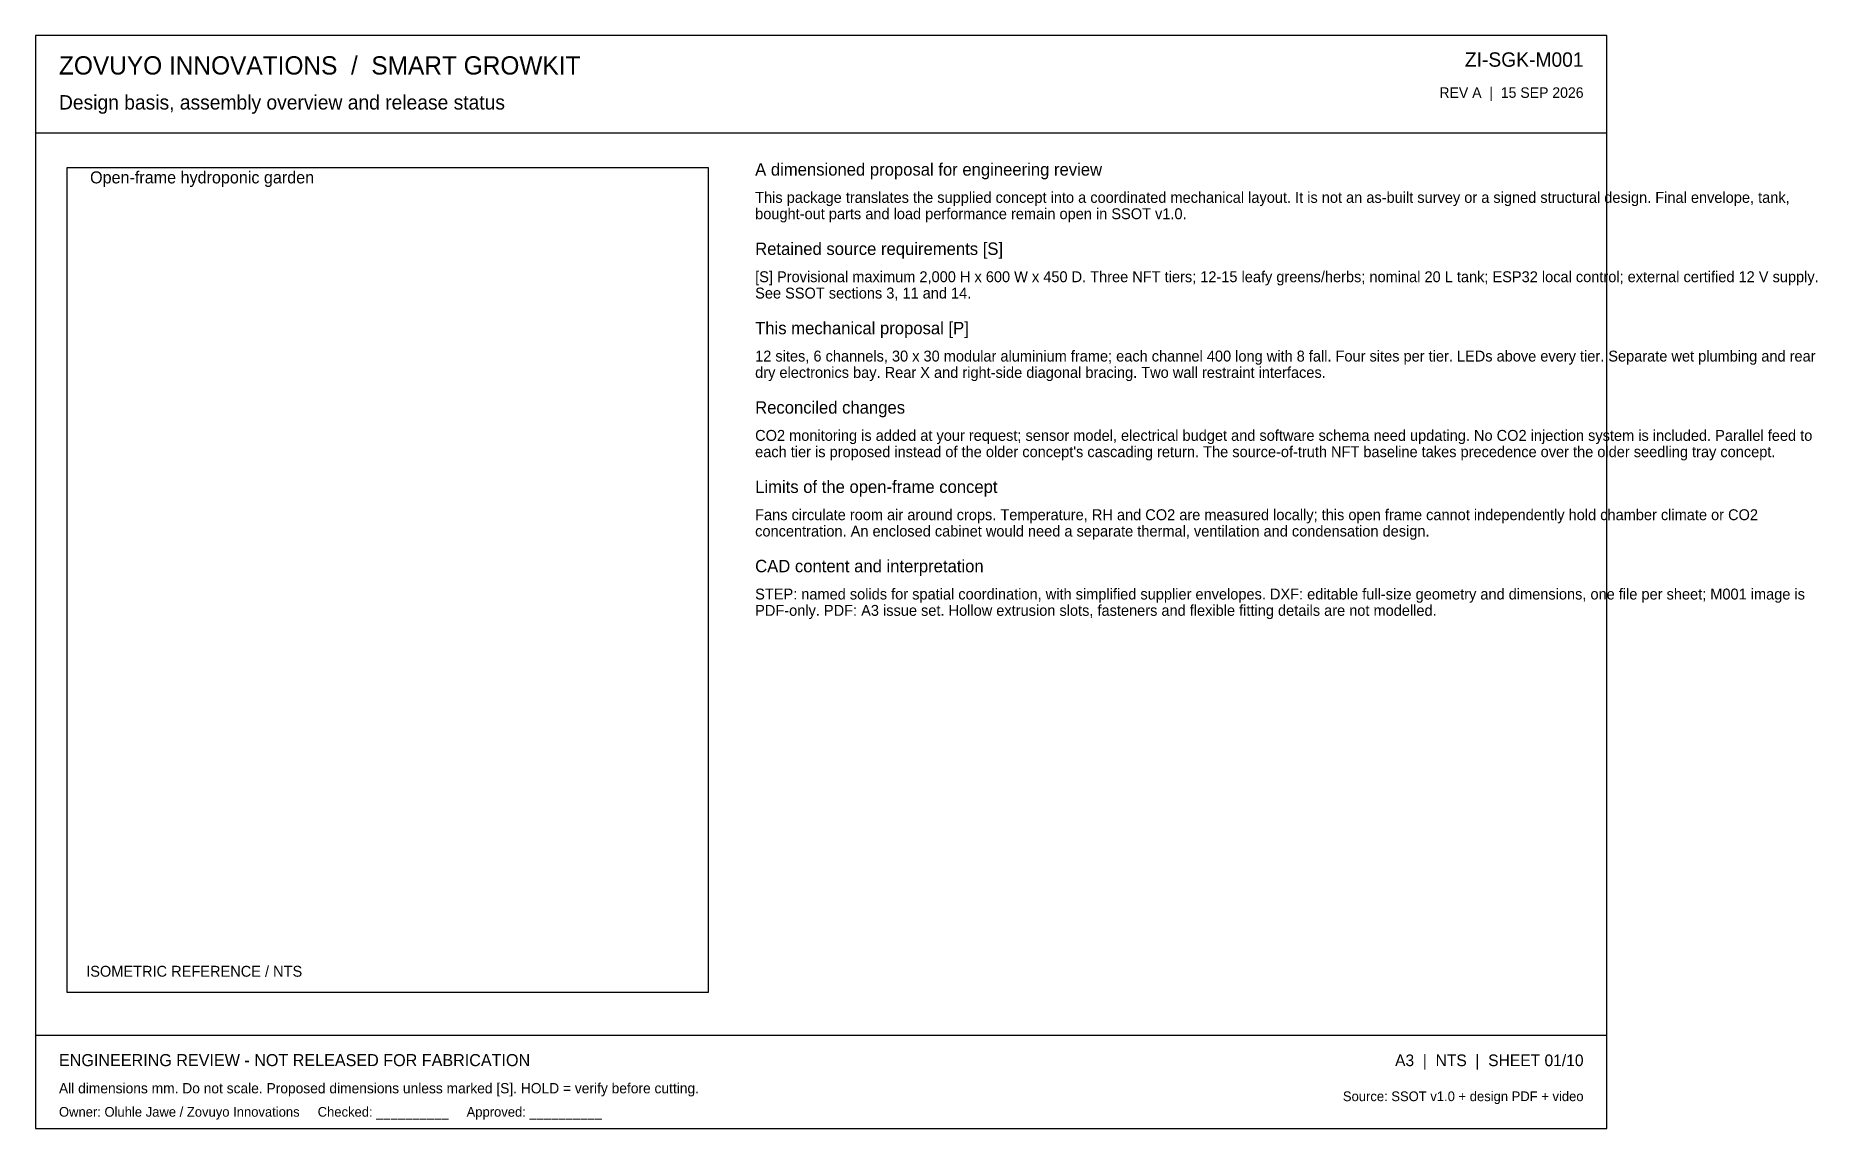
# Model space of a CAD drawing. Header units: millimetres. Extents: x 8 to 466, y 8 to 289.
import ezdxf
from ezdxf.enums import TextEntityAlignment as Align

# ---------------------------------------------------------------- set-up
doc = ezdxf.new("R2010")
doc.units = ezdxf.units.MM
for name, color, linetype in [('FAINT', 9, 'Continuous'), ('HOLD', 1, 'Continuous'), ('OUTLINE', 7, 'Continuous')]:
    doc.layers.add(name, color=color, linetype=linetype)

msp = doc.modelspace()

# ---------------------------------------------------------------- linework, layer by layer
at = {"layer": 'FAINT'}
for p, q in [((181, 255), (16, 255)), ((16, 255), (16, 43)), ((181, 43), (181, 255)), ((16, 43), (181, 43))]:
    msp.add_line(p, q, dxfattribs=at)
at = {"layer": 'OUTLINE'}
for p, q in [((412, 289), (8, 289)), ((8, 289), (8, 8)), ((412, 8), (412, 289)), ((8, 264), (412, 264)), ((8, 32), (412, 32)), ((8, 8), (412, 8))]:
    msp.add_line(p, q, dxfattribs=at)

# ---------------------------------------------------------------- texts
at = {"layer": 'HOLD'}
msp.add_text('ENGINEERING REVIEW - NOT RELEASED FOR FABRICATION', height=3.1, dxfattribs=at).set_placement((14, 24))
at = {"layer": 'OUTLINE'}
for s, height, p in [('ZI-SGK-M001', 3.7, (406, 281)), ('REV A  |  15 SEP 2026', 2.7, (406, 273)), ('A3  |  NTS  |  SHEET 01/10', 3, (406, 24)), ('Source: SSOT v1.0 + design PDF + video', 2.5, (406, 15))]:
    msp.add_text(s, height=height, dxfattribs=at).set_placement(p, align=Align.RIGHT)
for s, height, p in [('ZOVUYO INNOVATIONS  /  SMART GROWKIT', 4.7, (14, 279)), ('Design basis, assembly overview and release status', 3.7, (14, 270)), ('Open-frame hydroponic garden', 3.1, (22, 251)), ('A dimensioned proposal for engineering review', 3.2, (193, 253)), ('This package translates the supplied concept into a coordinated mechanical layout. It is not an as-built survey or a signed structural design. Final envelope, tank,', 2.8, (193, 246)), ('bought-out parts and load performance remain open in SSOT v1.0.', 2.8, (193, 241.8)), ('Retained source requirements [S]', 3.2, (193, 232.6)), ('[S] Provisional maximum 2,000 H x 600 W x 450 D. Three NFT tiers; 12-15 leafy greens/herbs; nominal 20 L tank; ESP32 local control; external certified 12 V supply.', 2.8, (193, 225.6)), ('See SSOT sections 3, 11 and 14.', 2.8, (193, 221.4)), ('This mechanical proposal [P]', 3.2, (193, 212.2)), ('12 sites, 6 channels, 30 x 30 modular aluminium frame; each channel 400 long with 8 fall. Four sites per tier. LEDs above every tier. Separate wet plumbing and rear', 2.8, (193, 205.2)), ('dry electronics bay. Rear X and right-side diagonal bracing. Two wall restraint interfaces.', 2.8, (193, 201)), ('Reconciled changes', 3.2, (193, 191.8)), ("each tier is proposed instead of the older concept's cascading return. The source-of-truth NFT baseline takes precedence over the older seedling tray concept.", 2.8, (193, 180.6)), ('CO2 monitoring is added at your request; sensor model, electrical budget and software schema need updating. No CO2 injection system is included. Parallel feed to', 2.8, (193, 184.8)), ('Limits of the open-frame concept', 3.2, (193, 171.4)), ('Fans circulate room air around crops. Temperature, RH and CO2 are measured locally; this open frame cannot independently hold chamber climate or CO2', 2.8, (193, 164.4)), ('concentration. An enclosed cabinet would need a separate thermal, ventilation and condensation design.', 2.8, (193, 160.2)), ('CAD content and interpretation', 3.2, (193, 151)), ('STEP: named solids for spatial coordination, with simplified supplier envelopes. DXF: editable full-size geometry and dimensions, one file per sheet; M001 image is', 2.8, (193, 144)), ('PDF-only. PDF: A3 issue set. Hollow extrusion slots, fasteners and flexible fitting details are not modelled.', 2.8, (193, 139.8)), ('ISOMETRIC REFERENCE / NTS', 2.8, (21, 47)), ('All dimensions mm. Do not scale. Proposed dimensions unless marked [S]. HOLD = verify before cutting.', 2.65, (14, 17)), ('Owner: Oluhle Jawe / Zovuyo Innovations     Checked: __________     Approved: __________', 2.5, (14, 11))]:
    msp.add_text(s, height=height, dxfattribs=at).set_placement(p)

doc.saveas('drawing.dxf')
